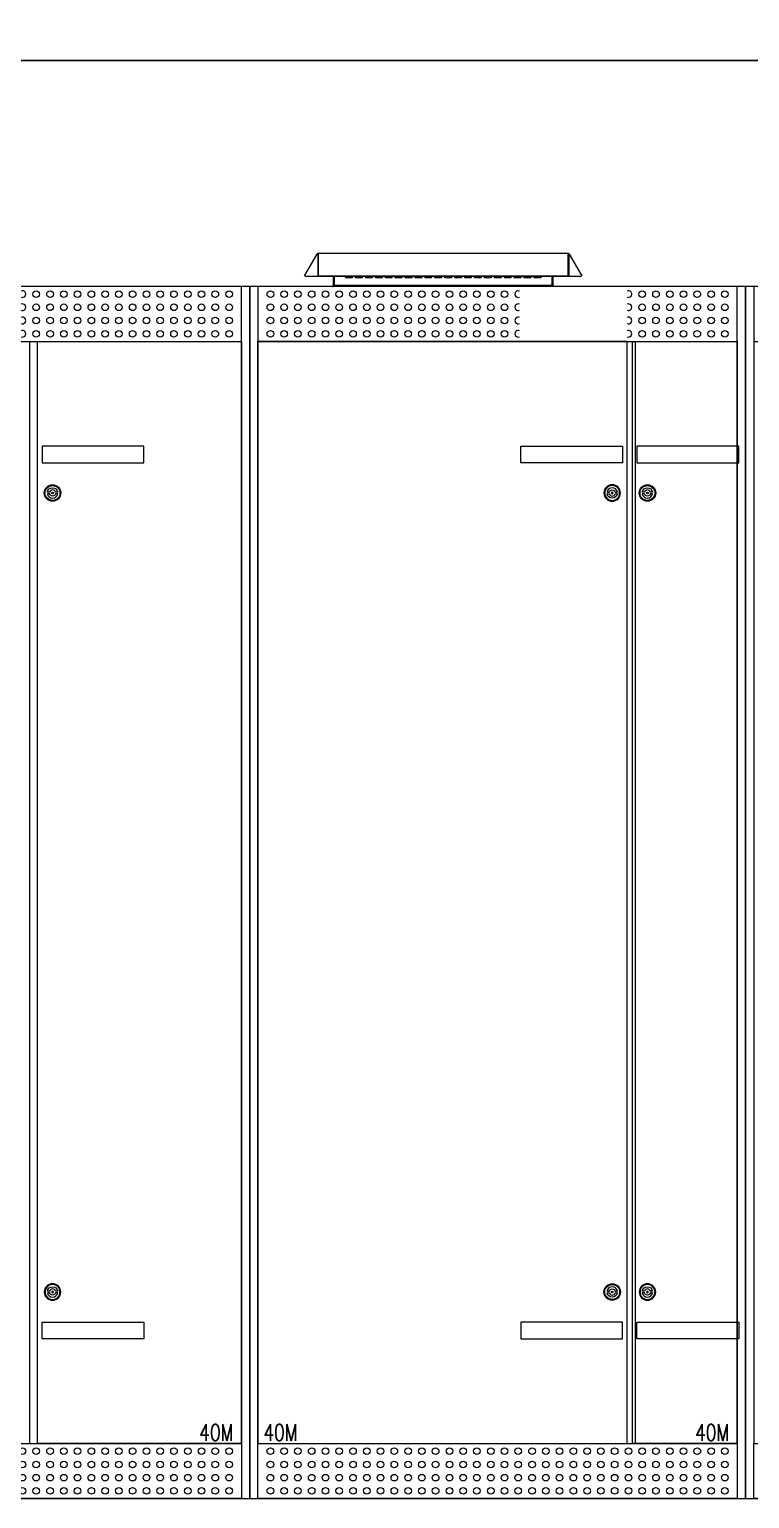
# Model space of a CAD drawing. Header units: millimetres. Extents: x -116965 to 323937, y 291661 to 566926.
# Drawn here: x -33238 to -31930, y 339952 to 342618 of the extents above; entities that cross this region are included whole.
import ezdxf
from ezdxf.enums import TextEntityAlignment as Align

# ---------------------------------------------------------------- set-up
doc = ezdxf.new("R2010")
doc.units = ezdxf.units.MM
doc.set_wipeout_variables(frame=1)
doc.header["$PDMODE"] = 35
doc.layers.get('0').update_dxf_attribs({"lineweight": 18})
for name, color, linetype, lineweight in [('AM_5', 3, 'Continuous', 25), ('hw_Auxiliary', 2, 'Continuous', 13), ('hw_Text', 7, 'Continuous', 13), ('Visible (ISO)', 7, 'Continuous', 50)]:
    doc.layers.add(name, color=color, linetype=linetype, lineweight=lineweight)
doc.styles.add('hw_Title2', font='complex.shx', dxfattribs={"width": 0.75})
doc.styles.add('{18b73a54-fa43-428c-adcb-c1c7bbdf2c84}', font='Simplex.shx')
doc.dimstyles.new('kich thuoc$0', dxfattribs={"dimscale": 2, "dimtxt": 20, "dimasz": 16, "dimexe": 15, "dimexo": 10, "dimgap": 5, "dimtad": 1, "dimdec": 0, "dimzin": 0, "dimdsep": 46, "dimtxsty": '{18b73a54-fa43-428c-adcb-c1c7bbdf2c84}', "dimblk": 'OPEN30', "dimcen": 0.09, "dimclrd": 3, "dimclre": 3, "dimclrt": 3, "dimadec": 0, "dimazin": 0, "dimtfac": 1, "dimtdec": 0, "dimtofl": 0, "dimtmove": 0, "dimatfit": 3, "dimldrblk": 'OPEN30', "dimfxl": 1, "dimtolj": 1, "dimtzin": 0, "dimarcsym": 0})

# ---------------------------------------------------------------- blocks, each defined once
blk = doc.blocks.new('*U1513')
blk.add_wipeout([(0, -47.5), (0, 47.5), (-195, 47.5), (-195, -47.5)])
blk = doc.blocks.new('*U1573')
for p, q in [((15, 2100), (15, 100)), ((700, 2100), (700, 100)), ((1085, 2100), (1085, 100))]:
    blk.add_line(p, q)
for points in [[(0, 0), (1100, 0), (1100, 2200), (0, 2200)], [(15, 2100), (1085, 2100), (1085, 2200), (15, 2200)], [(15, 100), (1085, 100), (1085, 0), (15, 0)]]:
    blk.add_lwpolyline(points, close=True)
for centre in [(37.5, 2186), (62.5, 2186), (87.5, 2186), (112.5, 2186), (137.5, 2186), (162.5, 2186), (187.5, 2186), (212.5, 2186), (237.5, 2186), (262.5, 2186), (287.5, 2186), (312.5, 2186), (337.5, 2186), (362.5, 2186), (387.5, 2186), (412.5, 2186), (437.5, 2186), (462.5, 2186), (712.5, 2186), (737.5, 2186), (762.5, 2186), (787.5, 2186), (812.5, 2186), (837.5, 2186), (862.5, 2186), (887.5, 2186), (912.5, 2186), (937.5, 2186), (962.5, 2186), (987.5, 2186), (1012.5, 2186), (1037.5, 2186), (1062.5, 2186), (37.5, 2162), (62.5, 2162), (87.5, 2162), (112.5, 2162), (137.5, 2162), (162.5, 2162), (187.5, 2162), (212.5, 2162), (237.5, 2162), (262.5, 2162), (287.5, 2162), (312.5, 2162), (337.5, 2162), (362.5, 2162), (387.5, 2162), (412.5, 2162), (437.5, 2162), (462.5, 2162), (712.5, 2162), (737.5, 2162), (762.5, 2162), (787.5, 2162), (812.5, 2162), (837.5, 2162), (862.5, 2162), (887.5, 2162), (912.5, 2162), (937.5, 2162), (962.5, 2162), (987.5, 2162), (1012.5, 2162), (1037.5, 2162), (1062.5, 2162), (37.5, 2138), (62.5, 2138), (87.5, 2138), (112.5, 2138), (137.5, 2138), (162.5, 2138), (187.5, 2138), (212.5, 2138), (237.5, 2138), (262.5, 2138), (287.5, 2138), (312.5, 2138), (337.5, 2138), (362.5, 2138), (387.5, 2138), (412.5, 2138), (437.5, 2138), (462.5, 2138), (712.5, 2138), (737.5, 2138), (762.5, 2138), (787.5, 2138), (812.5, 2138), (837.5, 2138), (862.5, 2138), (887.5, 2138), (912.5, 2138), (937.5, 2138), (962.5, 2138), (987.5, 2138), (1012.5, 2138), (1037.5, 2138), (1062.5, 2138), (37.5, 2114), (62.5, 2114), (87.5, 2114), (112.5, 2114), (137.5, 2114), (162.5, 2114), (187.5, 2114), (212.5, 2114), (237.5, 2114), (262.5, 2114), (287.5, 2114), (312.5, 2114), (337.5, 2114), (362.5, 2114), (387.5, 2114), (412.5, 2114), (437.5, 2114), (462.5, 2114), (712.5, 2114), (737.5, 2114), (762.5, 2114), (787.5, 2114), (812.5, 2114), (837.5, 2114), (862.5, 2114), (887.5, 2114), (912.5, 2114), (937.5, 2114), (962.5, 2114), (987.5, 2114), (1012.5, 2114), (1037.5, 2114), (1062.5, 2114), (37.5, 86), (62.5, 86), (87.5, 86), (112.5, 86), (137.5, 86), (162.5, 86), (187.5, 86), (212.5, 86), (237.5, 86), (262.5, 86), (287.5, 86), (312.5, 86), (337.5, 86), (362.5, 86), (387.5, 86), (412.5, 86), (437.5, 86), (462.5, 86), (487.5, 86), (512.5, 86), (537.5, 86), (562.5, 86), (587.5, 86), (612.5, 86), (637.5, 86), (662.5, 86), (687.5, 86), (712.5, 86), (737.5, 86), (762.5, 86), (787.5, 86), (812.5, 86), (837.5, 86), (862.5, 86), (887.5, 86), (912.5, 86), (937.5, 86), (962.5, 86), (987.5, 86), (1012.5, 86), (1037.5, 86), (1062.5, 86), (37.5, 62), (62.5, 62), (87.5, 62), (112.5, 62), (137.5, 62), (162.5, 62), (187.5, 62), (212.5, 62), (237.5, 62), (262.5, 62), (287.5, 62), (312.5, 62), (337.5, 62), (362.5, 62), (387.5, 62), (412.5, 62), (437.5, 62), (462.5, 62), (487.5, 62), (512.5, 62), (537.5, 62), (562.5, 62), (587.5, 62), (612.5, 62), (637.5, 62), (662.5, 62), (687.5, 62), (712.5, 62), (737.5, 62), (762.5, 62), (787.5, 62), (812.5, 62), (837.5, 62), (862.5, 62), (887.5, 62), (912.5, 62), (937.5, 62), (962.5, 62), (987.5, 62), (1012.5, 62), (1037.5, 62), (1062.5, 62), (37.5, 38), (62.5, 38), (87.5, 38), (112.5, 38), (137.5, 38), (162.5, 38), (187.5, 38), (212.5, 38), (237.5, 38), (262.5, 38), (287.5, 38), (312.5, 38), (337.5, 38), (362.5, 38), (387.5, 38), (412.5, 38), (437.5, 38), (462.5, 38), (487.5, 38), (512.5, 38), (537.5, 38), (562.5, 38), (587.5, 38), (612.5, 38), (637.5, 38), (662.5, 38), (687.5, 38), (712.5, 38), (737.5, 38), (762.5, 38), (787.5, 38), (812.5, 38), (837.5, 38), (862.5, 38), (887.5, 38), (912.5, 38), (937.5, 38), (962.5, 38), (987.5, 38), (1012.5, 38), (1037.5, 38), (1062.5, 38), (37.5, 14), (62.5, 14), (87.5, 14), (112.5, 14), (137.5, 14), (162.5, 14), (187.5, 14), (212.5, 14), (237.5, 14), (262.5, 14), (287.5, 14), (312.5, 14), (337.5, 14), (362.5, 14), (387.5, 14), (412.5, 14), (437.5, 14), (462.5, 14), (487.5, 14), (512.5, 14), (537.5, 14), (562.5, 14), (587.5, 14), (612.5, 14), (637.5, 14), (662.5, 14), (687.5, 14), (712.5, 14), (737.5, 14), (762.5, 14), (787.5, 14), (812.5, 14), (837.5, 14), (862.5, 14), (887.5, 14), (912.5, 14), (937.5, 14), (962.5, 14), (987.5, 14), (1012.5, 14), (1037.5, 14), (1062.5, 14)]:
    blk.add_circle(centre, 6)
at = {"layer": 'hw_Auxiliary'}
blk.add_blockref('*U1513', (685, 2150), dxfattribs=at)
for centre, start, end in [((487.5, 2186), 65.3757, 294.6243), ((687.5, 2186), 245.3757, 114.6243), ((487.5, 2162), 65.3757, 294.6243), ((687.5, 2162), 245.3757, 114.6243), ((487.5, 2138), 65.3757, 294.6243), ((687.5, 2138), 245.3757, 114.6243), ((487.5, 2114), 65.3757, 294.6243), ((687.5, 2114), 245.3757, 114.6243)]:
    blk.add_arc(centre, 6, start, end)
blk = doc.blocks.new('*U1515')
blk.add_wipeout([(0, -47.5), (0, 47.5), (-195, 47.5), (-195, -47.5)])
blk = doc.blocks.new('*U1544')
for p, q in [((15, 2100), (15, 100)), ((700, 2100), (700, 100)), ((885, 2100), (885, 100))]:
    blk.add_line(p, q)
for points in [[(0, 0), (900, 0), (900, 2200), (0, 2200)], [(15, 2100), (885, 2100), (885, 2200), (15, 2200)], [(15, 100), (885, 100), (885, 0), (15, 0)]]:
    blk.add_lwpolyline(points, close=True)
for centre in [(37.5, 2186), (62.5, 2186), (87.5, 2186), (112.5, 2186), (137.5, 2186), (162.5, 2186), (187.5, 2186), (212.5, 2186), (237.5, 2186), (262.5, 2186), (287.5, 2186), (312.5, 2186), (337.5, 2186), (362.5, 2186), (387.5, 2186), (412.5, 2186), (437.5, 2186), (462.5, 2186), (712.5, 2186), (737.5, 2186), (762.5, 2186), (787.5, 2186), (812.5, 2186), (837.5, 2186), (862.5, 2186), (37.5, 2162), (62.5, 2162), (87.5, 2162), (112.5, 2162), (137.5, 2162), (162.5, 2162), (187.5, 2162), (212.5, 2162), (237.5, 2162), (262.5, 2162), (287.5, 2162), (312.5, 2162), (337.5, 2162), (362.5, 2162), (387.5, 2162), (412.5, 2162), (437.5, 2162), (462.5, 2162), (712.5, 2162), (737.5, 2162), (762.5, 2162), (787.5, 2162), (812.5, 2162), (837.5, 2162), (862.5, 2162), (37.5, 2138), (62.5, 2138), (87.5, 2138), (112.5, 2138), (137.5, 2138), (162.5, 2138), (187.5, 2138), (212.5, 2138), (237.5, 2138), (262.5, 2138), (287.5, 2138), (312.5, 2138), (337.5, 2138), (362.5, 2138), (387.5, 2138), (412.5, 2138), (437.5, 2138), (462.5, 2138), (712.5, 2138), (737.5, 2138), (762.5, 2138), (787.5, 2138), (812.5, 2138), (837.5, 2138), (862.5, 2138), (37.5, 2114), (62.5, 2114), (87.5, 2114), (112.5, 2114), (137.5, 2114), (162.5, 2114), (187.5, 2114), (212.5, 2114), (237.5, 2114), (262.5, 2114), (287.5, 2114), (312.5, 2114), (337.5, 2114), (362.5, 2114), (387.5, 2114), (412.5, 2114), (437.5, 2114), (462.5, 2114), (712.5, 2114), (737.5, 2114), (762.5, 2114), (787.5, 2114), (812.5, 2114), (837.5, 2114), (862.5, 2114), (37.5, 86), (62.5, 86), (87.5, 86), (112.5, 86), (137.5, 86), (162.5, 86), (187.5, 86), (212.5, 86), (237.5, 86), (262.5, 86), (287.5, 86), (312.5, 86), (337.5, 86), (362.5, 86), (387.5, 86), (412.5, 86), (437.5, 86), (462.5, 86), (487.5, 86), (512.5, 86), (537.5, 86), (562.5, 86), (587.5, 86), (612.5, 86), (637.5, 86), (662.5, 86), (687.5, 86), (712.5, 86), (737.5, 86), (762.5, 86), (787.5, 86), (812.5, 86), (837.5, 86), (862.5, 86), (37.5, 62), (62.5, 62), (87.5, 62), (112.5, 62), (137.5, 62), (162.5, 62), (187.5, 62), (212.5, 62), (237.5, 62), (262.5, 62), (287.5, 62), (312.5, 62), (337.5, 62), (362.5, 62), (387.5, 62), (412.5, 62), (437.5, 62), (462.5, 62), (487.5, 62), (512.5, 62), (537.5, 62), (562.5, 62), (587.5, 62), (612.5, 62), (637.5, 62), (662.5, 62), (687.5, 62), (712.5, 62), (737.5, 62), (762.5, 62), (787.5, 62), (812.5, 62), (837.5, 62), (862.5, 62), (37.5, 38), (62.5, 38), (87.5, 38), (112.5, 38), (137.5, 38), (162.5, 38), (187.5, 38), (212.5, 38), (237.5, 38), (262.5, 38), (287.5, 38), (312.5, 38), (337.5, 38), (362.5, 38), (387.5, 38), (412.5, 38), (437.5, 38), (462.5, 38), (487.5, 38), (512.5, 38), (537.5, 38), (562.5, 38), (587.5, 38), (612.5, 38), (637.5, 38), (662.5, 38), (687.5, 38), (712.5, 38), (737.5, 38), (762.5, 38), (787.5, 38), (812.5, 38), (837.5, 38), (862.5, 38), (37.5, 14), (62.5, 14), (87.5, 14), (112.5, 14), (137.5, 14), (162.5, 14), (187.5, 14), (212.5, 14), (237.5, 14), (262.5, 14), (287.5, 14), (312.5, 14), (337.5, 14), (362.5, 14), (387.5, 14), (412.5, 14), (437.5, 14), (462.5, 14), (487.5, 14), (512.5, 14), (537.5, 14), (562.5, 14), (587.5, 14), (612.5, 14), (637.5, 14), (662.5, 14), (687.5, 14), (712.5, 14), (737.5, 14), (762.5, 14), (787.5, 14), (812.5, 14), (837.5, 14), (862.5, 14)]:
    blk.add_circle(centre, 6)
at = {"layer": 'hw_Auxiliary'}
blk.add_blockref('*U1515', (685, 2150), dxfattribs=at)
for centre, start, end in [((487.5, 2186), 65.3757, 294.6243), ((687.5, 2186), 245.3757, 114.6243), ((487.5, 2162), 65.3757, 294.6243), ((687.5, 2162), 245.3757, 114.6243), ((487.5, 2138), 65.3757, 294.6243), ((687.5, 2138), 245.3757, 114.6243), ((487.5, 2114), 65.3757, 294.6243), ((687.5, 2114), 245.3757, 114.6243)]:
    blk.add_arc(centre, 6, start, end)
blk = doc.blocks.new('*U1607')
for points in [[(-5.3, 1.5, -0.755929), (5.3, 1.5), (9.4, 1.5, 0.852803), (-9.4, 1.5)], [(-5.3, -1.5, 0.755929), (5.3, -1.5), (9.4, -1.5, -0.852803), (-9.4, -1.5)]]:
    blk.add_lwpolyline(points, format="xyb", close=True)
at = {"color": 2}
blk.add_circle((0, 0), 15, dxfattribs=at)
at = {"color": 3}
blk.add_circle((0, 0), 13.5, dxfattribs=at)
blk.add_circle((0, 0), 1.5)
blk = doc.blocks.new('*U1570')
blk.add_line((0, 0), (0, 2000))
blk.add_lwpolyline([(0, 0), (670, 0), (670, 2000), (0, 2000)])
for points in [[(477, 1810), (662, 1810), (662, 1780), (477, 1780)], [(477, 190), (662, 190), (662, 220), (477, 220)]]:
    blk.add_lwpolyline(points, close=True)
at = {"xscale": -1, "rotation": 180}
blk.add_blockref('*U1607', (643, 1725), dxfattribs=at)
blk.add_blockref('*U1607', (643, 275))
at = {"layer": 'hw_Text', "color": 6, "style": 'hw_Title2', "width": 0.75}
blk.add_text('40M', height=30, dxfattribs=at).set_placement((10, 20), align=Align.MIDDLE_LEFT)
blk = doc.blocks.new('*U1571')
blk.add_line((0, 0), (0, 2000))
blk.add_lwpolyline([(0, 0), (-190, 0), (-190, 2000), (0, 2000)])
for points in [[(3, 1810), (-182, 1810), (-182, 1780), (3, 1780)], [(3, 190), (-182, 190), (-182, 220), (3, 220)]]:
    blk.add_lwpolyline(points, close=True)
at = {"rotation": 180}
blk.add_blockref('*U1607', (-163, 1725), dxfattribs=at)
at = {"xscale": -1}
blk.add_blockref('*U1607', (-163, 275), dxfattribs=at)
at = {"layer": 'hw_Text', "color": 6, "style": 'hw_Title2', "width": 0.75}
blk.add_text('40M', height=30, dxfattribs=at).set_placement((-76.4, 20), align=Align.MIDDLE_LEFT)
blk = doc.blocks.new('*U1572')
blk.add_line((0, 0), (0, 2000))
blk.add_lwpolyline([(0, 0), (-370, 0), (-370, 2000), (0, 2000)])
for points in [[(-177, 1810), (-362, 1810), (-362, 1780), (-177, 1780)], [(-177, 190), (-362, 190), (-362, 220), (-177, 220)]]:
    blk.add_lwpolyline(points, close=True)
at = {"rotation": 180}
blk.add_blockref('*U1607', (-343, 1725), dxfattribs=at)
at = {"xscale": -1}
blk.add_blockref('*U1607', (-343, 275), dxfattribs=at)
at = {"layer": 'hw_Text', "color": 6, "style": 'hw_Title2', "width": 0.75}
blk.add_text('40M', height=30, dxfattribs=at).set_placement((-76.4, 20), align=Align.MIDDLE_LEFT)
blk = doc.blocks.new('_Open30')
at = {"color": 0, "linetype": 'ByBlock', "lineweight": -2}
for p, q in [((-1, 0.268), (0, 0)), ((0, 0), (-1, -0.268)), ((0, 0), (-1, 0))]:
    blk.add_line(p, q, dxfattribs=at)
blk = doc.blocks.new('*D1754')
at = {"layer": 'AM_5', "color": 3, "lineweight": -2, "transparency": 16777216}
for p, q in [((-47836.7, 342171.9), (-47836.7, 342591.7)), ((-27636.9, 342171.9), (-27636.9, 342591.7)), ((-47806.7, 342561.7), (-27666.9, 342561.7))]:
    blk.add_line(p, q, dxfattribs=at)
at = {"layer": 'Defpoints', "color": 0, "lineweight": -3, "transparency": 16777216}
for p in [(-27636.9, 342561.7), (-47836.7, 342151.9), (-27636.9, 342151.9)]:
    blk.add_point(p, dxfattribs=at)
at = {"layer": 'AM_5', "color": 3, "lineweight": -2, "transparency": 16777216, "xscale": 30, "yscale": 30, "zscale": 30, "rotation": 180}
blk.add_blockref('_Open30', (-47836.7, 342561.7), dxfattribs=at)
at = {"layer": 'AM_5', "color": 3, "lineweight": -2, "transparency": 16777216, "xscale": 30, "yscale": 30, "zscale": 30}
blk.add_blockref('_Open30', (-27636.9, 342561.7), dxfattribs=at)
at = {"layer": 'AM_5', "color": 3, "transparency": 16777216, "insert": (-37736.8, 342591.7), "char_height": 40, "attachment_point": 5, "style": '{18b73a54-fa43-428c-adcb-c1c7bbdf2c84}'}
blk.add_mtext('\\A1;20200', dxfattribs=at)
blk = doc.blocks.new('SV-F')
at = {"lineweight": 13}
blk.add_line((201, 0), (-201, 0), dxfattribs=at)
at = {"layer": 'Visible (ISO)', "lineweight": 13}
for p, q in [((-251.5, 19.3), (-228.9, 58.5)), ((-228.8, 58.5), (-228.9, 58.5)), ((-228.8, 58.5), (-228.7, 58.4)), ((-227.8, 58.9), (-228.2, 58.1)), ((-227.8, 58.9), (-227.8, 18.5)), ((-226.8, 58.3), (-227.8, 58.9)), ((-226.8, 18.5), (-226.8, 58.3)), ((-226.7, 58.5), (-226.7, 19.3)), ((-226.3, 58.5), (-226.7, 58.5)), ((-226.3, 58.5), (-226.3, 60)), ((-226.3, 60), (226.3, 60)), ((226.3, 60), (226.3, 58.5)), ((226.7, 58.5), (226.3, 58.5)), ((226.7, 58.5), (226.7, 19.3)), ((226.8, 58.3), (227.8, 58.9)), ((226.8, 18.5), (226.8, 58.3)), ((228.2, 58.1), (227.8, 58.9)), ((227.8, 58.9), (227.8, 18.5)), ((228.7, 58.4), (228.8, 58.5)), ((228.9, 58.5), (228.8, 58.5)), ((228.9, 58.5), (251.5, 19.3)), ((-250.9, 18.9), (-251.5, 19.3)), ((-250.9, 18.9), (-250.2, 18.5)), ((-250.2, 18.5), (-227.8, 18.5)), ((-227.8, 18.5), (-226.8, 18.5)), ((-226.7, 19.3), (-226.7, 18.5)), ((-226.7, 19.3), (226.7, 19.3)), ((-226.7, 18.5), (226.7, 18.5)), ((-199.5, 18.5), (-199.5, 1.5)), ((-198, 1.5), (-198, 18.5)), ((-197.5, 4), (-197.5, 18.5)), ((-197.5, 2), (-197.5, 4)), ((-197.5, 2), (197.5, 2)), ((-197.5, 2), (-197.5, 0)), ((-177, 15.5), (-177, 18.5)), ((-165, 15.5), (-177, 15.5)), ((-165, 18.5), (-165, 15.5)), ((-159, 15.5), (-159, 18.5)), ((-147, 15.5), (-159, 15.5)), ((-147, 18.5), (-147, 15.5)), ((-141, 15.5), (-141, 18.5)), ((-129, 15.5), (-141, 15.5)), ((-129, 18.5), (-129, 15.5)), ((-123, 15.5), (-123, 18.5)), ((-111, 15.5), (-123, 15.5)), ((-111, 18.5), (-111, 15.5)), ((-105, 15.5), (-105, 18.5)), ((-93, 15.5), (-105, 15.5)), ((-93, 18.5), (-93, 15.5)), ((-87, 15.5), (-87, 18.5)), ((-75, 15.5), (-87, 15.5)), ((-75, 18.5), (-75, 15.5)), ((-69, 15.5), (-69, 18.5)), ((-57, 15.5), (-69, 15.5)), ((-57, 18.5), (-57, 15.5)), ((-51, 15.5), (-51, 18.5)), ((-39, 15.5), (-51, 15.5)), ((-39, 18.5), (-39, 15.5)), ((-33, 15.5), (-33, 18.5)), ((-21, 15.5), (-33, 15.5)), ((-21, 18.5), (-21, 15.5)), ((-15, 15.5), (-15, 18.5)), ((-3, 15.5), (-15, 15.5)), ((-3, 18.5), (-3, 15.5)), ((3, 15.5), (3, 18.5)), ((15, 15.5), (3, 15.5)), ((15, 18.5), (15, 15.5)), ((21, 15.5), (21, 18.5)), ((33, 15.5), (21, 15.5)), ((33, 18.5), (33, 15.5)), ((39, 15.5), (39, 18.5)), ((51, 15.5), (39, 15.5)), ((51, 18.5), (51, 15.5)), ((57, 15.5), (57, 18.5)), ((69, 15.5), (57, 15.5)), ((69, 18.5), (69, 15.5)), ((75, 15.5), (75, 18.5)), ((87, 15.5), (75, 15.5)), ((87, 18.5), (87, 15.5)), ((93, 15.5), (93, 18.5)), ((105, 15.5), (93, 15.5)), ((105, 18.5), (105, 15.5)), ((111, 15.5), (111, 18.5)), ((123, 15.5), (111, 15.5)), ((123, 18.5), (123, 15.5)), ((129, 15.5), (129, 18.5)), ((141, 15.5), (129, 15.5)), ((141, 18.5), (141, 15.5)), ((147, 15.5), (147, 18.5)), ((159, 15.5), (147, 15.5)), ((159, 18.5), (159, 15.5)), ((165, 15.5), (165, 18.5)), ((177, 15.5), (165, 15.5)), ((177, 18.5), (177, 15.5)), ((197.5, 18.5), (197.5, 4)), ((197.5, 2), (197.5, 4)), ((197.5, 2), (197.5, 0)), ((198, 1.5), (198, 18.5)), ((199.5, 1.5), (199.5, 18.5)), ((226.7, 19.3), (226.7, 18.5)), ((226.8, 18.5), (227.8, 18.5)), ((227.8, 18.5), (250.2, 18.5)), ((250.9, 18.9), (250.2, 18.5)), ((251.5, 19.3), (250.9, 18.9))]:
    blk.add_line(p, q, dxfattribs=at)
for centre, radius, start, end in [((-226.3, 57), 3, 136.3257, 150), ((-226.3, 57), 3, 90, 136.3257), ((-226.3, 57), 1.5, 105.8402, 114.6033), ((226.3, 57), 3, 43.6743, 90), ((226.3, 57), 1.5, 65.3967, 74.1598), ((226.3, 57), 3, 30, 43.6743), ((-201, 1.5), 1.5, 270, 0), ((-201, 1.5), 3, 330, 0), ((201, 1.5), 3, 180, 210), ((201, 1.5), 1.5, 180, 270)]:
    blk.add_arc(centre, radius, start, end, dxfattribs=at)
for points in [[(-228.7, 58.4), (-228.7, 58.4), (-228.6, 58.4), (-228.6, 58.3)], [(-228.6, 58.3), (-228.5, 58.3), (-228.4, 58.2), (-228.2, 58.1)], [(228.6, 58.3), (228.5, 58.3), (228.4, 58.2), (228.2, 58.1)], [(228.7, 58.4), (228.7, 58.4), (228.6, 58.4), (228.6, 58.3)]]:
    blk.add_open_spline(points, degree=3, dxfattribs=at)

msp = doc.modelspace()

# ---------------------------------------------------------------- block references
msp.add_blockref('*U1573', (-33937.949803, 339951.616143))

# ---------------------------------------------------------------- next in the draw order: block references
msp.add_blockref('*U1544', (-32837.949803, 339951.616143))
at = {"layer": 'hw_Text'}
msp.add_blockref('*U1572', (-32852.949803, 340051.616143), dxfattribs=at)

# ---------------------------------------------------------------- next in the draw order: block references
for name, p in [('SV-F', (-32486.72148, 342151.616143)), ('*U1544', (-31937.949803, 339951.616143))]:
    msp.add_blockref(name, p)
msp.add_blockref('*U1570', (-32822.949803, 340051.616143), dxfattribs=at)

# ---------------------------------------------------------------- next in the draw order: block references
msp.add_blockref('*U1571', (-31952.949803, 340051.616143), dxfattribs=at)

# ---------------------------------------------------------------- next in the draw order: dimensions: what is measured, and where the dimension line sits
at = {"layer": 'AM_5'}
dim = msp.add_linear_dim(base=(-27636.949803, 342561.701628), p1=(-47836.721396, 342151.923223), p2=(-27636.949803, 342151.923223), dimstyle='kich thuoc$0', override={"dimasz": 15, "dimtdec": 4}, dxfattribs=at)
dim.commit()
dim.dimension.update_dxf_attribs({"geometry": '*D1754', "text_midpoint": (-37736.8356, 342561.701628), "dimtype": 160})

doc.saveas('drawing.dxf')
